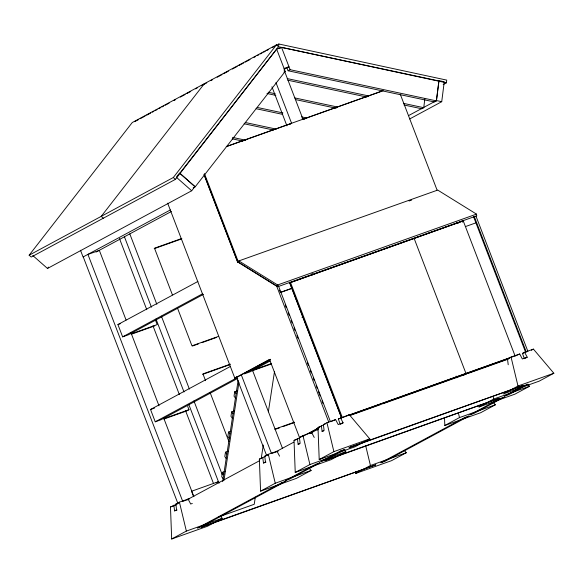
<?xml version="1.0" encoding="UTF-8"?>
<svg xmlns="http://www.w3.org/2000/svg" width="583" height="583" viewBox="0 0 583 583"><rect width="100%" height="100%" fill="white"/><g stroke="black" fill="none" stroke-linecap="round" stroke-linejoin="round"><path stroke-width="0.87" d="M404.012 104.991L421.742 108.766L423.739 107.687L424.832 99.015M286.836 67.468L288.104 70.769L434.379 101.959L436.375 100.881L438.882 80.935L281.545 47.383L276.655 49.125L179.834 173.224L195.21 186.8L285.218 71.432L276.655 49.125M278.856 44.002L278.514 46.72L175.417 179.367L31.249 257.045L29.15 255.194L132.246 122.547L276.415 44.869L278.514 46.72L446.381 82.83L446.731 80.111L278.856 44.002L276.451 45.292M408.443 115.667L436.478 100.56L439.014 80.622L444.261 81.751L441.725 101.69L409.681 118.954M224.958 471.414L222.4 472.325L221.729 476.734L223.121 478.65M228.033 451.271L225.475 452.182L224.805 456.591L226.197 458.508M230.256 431.427L228.551 432.039L227.88 436.448L229.272 438.365M234.191 410.986L231.626 411.897L230.955 416.298L232.347 418.215M237.266 390.836L234.701 391.754L234.031 396.156L235.423 398.072M222.662 481.667L238.148 380.225M224.003 480.254L238.943 382.404M255.332 497.102L254.232 504.28L218.385 517.055M261.22 458.5L263.283 445.033M268.355 411.824L274.52 371.429M32.772 255.5L47.493 268.464L48.564 267.08M204.327 83.712L101.231 216.359L103.329 218.202M29.15 255.194L173.319 177.516L276.415 44.869M191.69 190.765L194.911 186.626L179.52 173.071L176.299 177.217L191.69 190.765L47.493 268.464M167.656 203.168L234.811 378.134L269.528 359.419L299.706 438.037M236.151 377.711L270.366 359.266M303.648 435.909L319.44 427.397M308.443 433.621L318.704 428.09M474.38 216.796L526.267 351.95L527.892 351.374L476.012 216.213M134.688 121.679L138.696 119.522M140.299 118.655L145.101 116.068M146.705 115.201L150.706 113.044M152.309 112.184L153.912 111.324M155.515 110.457L157.119 109.597M158.714 108.729L160.318 107.87M161.921 107.002L163.524 106.142M165.127 105.283L169.128 103.118M173.931 100.531L175.534 99.671M180.344 97.077L185.146 94.49M186.749 93.63L190.75 91.473M195.56 88.878L197.163 88.018M201.966 85.431L206.776 82.837M210.776 80.68L212.38 79.82M217.182 77.226L221.992 74.639M223.595 73.779L228.398 71.184M232.406 69.027L237.208 66.44M238.811 65.58L243.614 62.986M245.217 62.126L250.02 59.539M254.028 57.382L255.631 56.515M257.234 55.655L258.83 54.787M260.433 53.928L262.037 53.06M263.64 52.2L265.243 51.333M266.839 50.473L268.442 49.613M272.45 47.456L274.054 46.589M279.14 48.68L281.545 47.383L290.108 69.69L436.375 100.881M284.161 69.311L288.971 66.724L284.081 68.466M283.885 72.154L285.218 71.432M288.104 70.769L290.108 69.69M289.255 124.573L291.595 123.312L275.956 82.582M193.206 187.886L195.21 186.8M170.374 209.946L83.07 256.986L80.49 250.26M96.078 252.06L171.366 211.491M443.182 84.557L446.381 82.83M203.54 294.306L128.347 334.824L122.641 336.857L117.919 324.556L197.914 281.451M122.641 336.857L202.636 293.752M514.221 356.198L341.638 417.807L289.817 282.806L463.245 220.891L515.066 355.892M413.464 238.753L414.127 238.396L465.948 373.39L465.285 373.754M463.245 220.891L289.817 282.806M237.747 378.382L160.952 419.767L155.246 421.793L150.523 409.492L230.518 366.386M155.246 421.793L236.844 377.828M270.476 359.784L244.335 373.871L250.041 371.837L269.842 361.161M187.697 406.417L188.958 409.696L186.618 410.957L163.932 419.039M220.469 516.246L222.218 518.316L207.533 526.223L171.679 538.998L170.476 506.97L177.677 503.792M173.851 505.155L174.579 510.89L176.583 509.812L175.855 504.076L179.418 502.152L188.09 499.063L190.692 504.025L192.324 503.442M344.597 450.375L345.77 451.752L331.086 459.666L295.231 472.434L294.029 440.405L299.698 437.775M297.403 438.591L298.124 444.326L300.128 443.248L299.407 437.512L302.971 435.588L311.643 432.499L314.244 437.461M340.501 417.858L343.103 422.821L340.341 424.307L338.315 419.039L349.312 414.717L369.739 438.846L355.054 446.76L319.207 459.535L317.997 427.507L323.667 424.869M321.379 425.685L322.1 431.42L324.104 430.341L323.376 424.606L326.939 422.69L335.611 419.6L338.22 424.562L343.103 422.821M309.354 468.389L311.103 470.459L296.419 478.366L260.572 491.141L259.362 459.113L265.039 456.474M262.744 457.298L263.465 463.033L265.469 461.955L264.748 456.219L268.311 454.295L276.983 451.206L279.585 456.168M216.096 482.935L218.436 481.675L191.545 491.258L193.614 496.643M186.633 499.85L188.09 499.063M275.519 451.993L293.839 442.125M310.185 433.286L311.643 432.499M335.611 419.6L330.933 421.662M259.537 460.716L186.757 499.93L189.322 499.012M318.777 428.767L310.061 433.46L312.634 432.55M347.891 415.482L349.312 414.717M458.34 376.961L467.158 373.251L463.259 375.35M171.679 538.998L186.363 531.091L222.218 518.316M260.572 491.141L275.256 483.234L311.103 470.459M295.231 472.434L309.916 464.527L345.77 451.752M319.207 459.535L333.891 451.621L369.739 438.846M524.445 358.698L522.426 353.429L524.613 352.249L527.214 357.211L522.324 358.953L519.723 353.99L511.051 357.08L507.487 358.997L508.216 364.739M519.723 353.99L515.044 356.053M531.295 350.259L533.423 349.108L553.85 373.244L539.166 381.151L503.311 393.926L517.995 386.012L553.85 373.244M525.137 358.326L527.214 357.211M478.971 405.163L479.037 406.941L493.721 399.027L529.568 386.259L527.819 384.19M355.681 471.64L355.747 473.418L370.431 465.511L406.285 452.736L404.529 450.666M444.508 417.486L444.807 425.495L459.491 417.581L495.346 404.813L493.597 402.744M406.285 452.736L391.601 460.65L355.747 473.418M495.346 404.813L480.662 412.72L444.807 425.495M529.568 386.259L514.884 394.166L479.037 406.941M226.248 146.552L383.264 90.584M226.496 146.581L291.682 123.348M302.832 119.369L381.748 91.247M181.867 238.454L154.495 248.205L172.415 294.896M154.203 248.671L181.575 238.921M238.841 260.922L437.702 190.073L476.493 214.121L476.741 215.819L277.887 286.668L239.096 262.62L238.841 260.922L277.632 284.963L277.887 286.668M409.062 200.989L411.642 200.071M239.518 261.476L237.886 262.059L276.736 286.26L328.827 422.318M117.919 324.556L120.36 323.682M131.131 333.884L157.177 324.607L155.603 320.504M131.313 334.248L154.838 325.861M277.632 284.963L476.493 214.121M280.336 292.382L291.74 288.323L341.594 418.113M465.314 226.627L475.91 222.852L525.764 352.649M218.494 336.384L191.967 345.836L177.633 308.48M192.536 346.003L198.519 343.868M201.944 342.644L216.49 337.462M301.943 317.269L303.663 316.656M230.329 364.142L202.95 373.9L205.551 380.67M202.658 374.366L230.037 364.608M251.965 370.46L271.634 363.449M252.191 370.803L271.008 364.105M234.811 378.134L236.443 377.551M150.523 409.492L154.597 408.042M163.75 418.674L188.958 409.696M274.739 429.168L294.415 422.158M275.3 429.336L279.578 427.813M283.003 426.588L294.124 422.631M524.613 352.249L533.423 349.108M349.312 415.067L509.316 358.064M338.315 419.039L341.514 417.894M522.426 353.429L524.022 352.861M323.376 424.606L325.671 423.79M349.304 415.417L508.31 358.764M350.121 415.446L380.896 404.478M382.601 403.873L457.83 377.07M461.248 375.853L466.378 374.024M468.091 373.411L508.267 359.099M317.997 427.507L320.366 426.661M299.407 437.512L303.233 436.15M294.029 440.405L297.971 439.006M322.1 431.42L323.762 430.83M272.305 453.275L274.79 452.386M275.642 452.08L278.215 451.169M264.748 456.219L268.566 454.857M298.124 444.326L299.793 443.736M259.362 459.113L261.731 458.274M263.465 463.033L265.965 462.144M183.412 501.132L185.904 500.243M175.855 504.076L178.915 502.983M170.476 506.97L175.993 505.009M174.579 510.89L177.072 510.001M330.459 421.735L278.368 285.677M287.222 78.581L368.777 95.969M403.356 103.344L423.739 107.687M287.878 80.228L366.78 97.048M268.093 92.223L275.183 93.732M294.685 97.893L337.236 106.966M266.978 93.491L275.839 95.379M295.348 99.54L336.121 108.234M257.176 107.432L282.886 112.92M301.498 116.884L306.818 118.021M256.061 108.7L282.653 114.377M302.154 118.531L304.814 119.1M245.261 122.503L276.291 129.12M244.146 123.771L273.398 130.009M232.5 137.399L245.793 140.233M232.267 138.856L242.907 141.122M436.478 100.56L441.725 101.69M456.897 222.203L458.42 223.143M173.319 177.516L175.417 179.367M234.701 391.754L236.1 393.671M231.626 411.897L233.025 413.813M228.551 432.039L229.942 433.956M225.475 452.182L226.867 454.099M222.4 472.325L223.792 474.241M400.251 94.176L437.053 190.043M456.132 376.108L456.78 377.799M284.103 70.026L303 119.245M271.933 86.794L286.923 125.833M312.065 273.332L312.707 275.008M290.48 282.442L342.301 417.443M296.077 298.664L296.754 300.42M285.225 305.106L286.202 307.656M288.155 312.743L289.132 315.286M291.085 320.38L292.068 322.924M294.021 328.01L294.998 330.561M296.951 335.648L297.928 338.191M307.379 362.794L308.356 365.337M310.309 370.431L311.293 372.974M313.246 378.061L314.222 380.612M316.175 385.698L317.152 388.242M318.456 391.638L320.089 395.879M322.042 400.966L323.018 403.516M316.533 428.512L317.188 430.21M204.444 173.61L238.316 261.847L237.653 262.212L204.101 174.82M204.043 174.295L237.755 262.124M252.395 370.001L282.42 448.218M241.318 374.913L271.343 453.129M236.319 376.582L266.671 455.651M210.099 392.527L228.951 441.63M129.805 233.9L156.827 304.297M161.389 316.168L189.388 389.109M193.942 400.98L222.269 474.773M124.427 236.778L151.449 307.175M156.011 319.047L184.009 391.987M188.892 404.711L219.026 483.22M119.428 238.447L146.778 309.69M152.965 325.81L179.338 394.509M185.525 410.621L213.524 483.562M126.074 320.016L99.336 250.362L87.931 254.421L182.814 501.606M130.964 332.755L159.006 405.804M163.568 417.698L193.899 496.694M83.26 256.943L177.815 503.275M473.505 216.555L475.91 222.852M462.093 220.614L462.698 222.196M289.387 282.15L291.791 288.454L280.387 292.513L279.483 290.152M511.051 357.08L517.995 386.012M493.087 396.396L493.721 399.027M458.442 413.201L459.491 417.581M365.592 445.339L370.431 465.511M326.939 422.69L333.891 451.621M302.971 435.588L309.916 464.527M268.311 454.295L275.256 483.234M179.418 502.152L186.363 531.091M315.746 464.265L285.59 480.509L289.86 478.986L320.023 462.742L315.746 464.265M281.531 482.811L197.557 528.052L201.835 526.529L285.801 481.288L281.531 482.811M340.661 450.921L320.861 461.59L325.139 460.067L344.932 449.398L340.661 450.921M203.139 526.369L201.39 527.316L375.816 464.848L203.139 526.369M326.677 459.754L324.928 460.701L499.361 398.233L326.677 459.754M350.696 446.891L348.947 447.831L523.381 385.37L350.696 446.891M464.782 417.523L380.816 462.764L385.093 461.24L469.06 415.992L464.782 417.523M523.709 385.793L504.463 396.163L508.733 394.64L527.987 384.27L523.709 385.793M499.988 398.612L469.832 414.863L474.103 413.34L504.266 397.089L499.988 398.612"/></g></svg>
